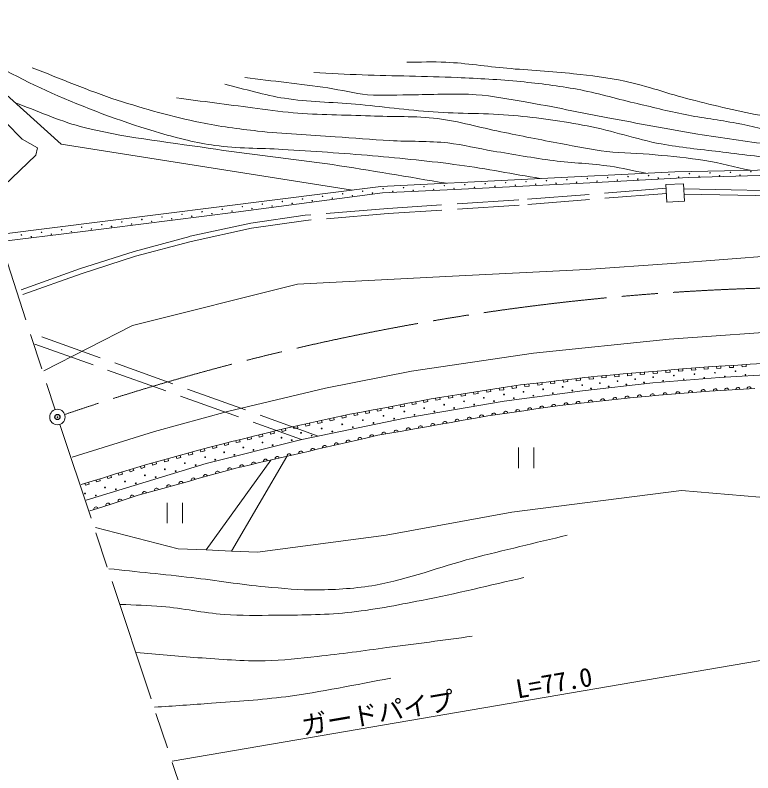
# Model space of a CAD drawing. Units: millimetres, scale not verified. Extents: x 40000 to 680000, y 20000 to 380000.
# Drawn here: x 274946 to 346592, y 239511 to 313098 of the extents above; entities that cross this region are included whole.
import ezdxf
from ezdxf.enums import TextEntityAlignment as Align

# ---------------------------------------------------------------- set-up
doc = ezdxf.new("R2010")
doc.units = ezdxf.units.MM
doc.header["$LTSCALE"] = 1000
doc.header["$PDMODE"] = 32
doc.header["$PDSIZE"] = 500
doc.linetypes.add('CHAIN', pattern=[18.5, 12, -1.5, 3.5, -1.5])
doc.linetypes.add('DASHED', pattern=[7.5, 6, -1.5])
for name, color, linetype, lineweight in [('M-BGD', 7, 'Continuous', 13), ('M-BGD-EXST', 7, 'Continuous', 13), ('M-BMK', 2, 'CHAIN', 13), ('M-BMK-SRVR', 3, 'Continuous', 13), ('M-STR-HTXT', 7, 'Continuous', 13)]:
    doc.layers.add(name, color=color, linetype=linetype, lineweight=lineweight)
doc.layers.add('M-OTRS', color=6, linetype='Continuous')
doc.styles.add('ＭＳ ゴシック', font='')
doc.styles.get('ＭＳ ゴシック').set_extended_font_data('MS Gothic')

msp = doc.modelspace()

# ---------------------------------------------------------------- linework, layer by layer
at = {"layer": 'M-BGD'}
for p, q in [((339856, 296726), (338148, 296642)), ((338148, 296642), (338231, 294944)), ((339939, 295028), (339856, 296726)), ((338231, 294944), (339939, 295028)), ((341437, 278889), (342664, 278966)), ((342664, 278966), (343891, 279042)), ((343891, 279042), (345118, 279119)), ((345118, 279119), (346346, 279195)), ((346346, 279195), (347573, 279272)), ((332749, 278141), (333990, 278248)), ((333990, 278248), (335231, 278355)), ((335231, 278355), (336472, 278462)), ((336472, 278462), (337713, 278569)), ((337713, 278569), (338954, 278676)), ((338954, 278676), (340196, 278782)), ((340196, 278782), (341437, 278889)), ((325261, 277322), (326511, 277465)), ((326511, 277465), (327760, 277607)), ((327760, 277607), (329009, 277749)), ((329009, 277749), (330259, 277892)), ((330259, 277892), (331508, 278034)), ((331508, 278034), (332749, 278141)), ((320302, 276602), (321539, 276795)), ((321539, 276795), (322775, 276987)), ((322775, 276987), (324012, 277180)), ((324012, 277180), (325261, 277322)), ((343490, 276654), (344583, 276718)), ((344583, 276718), (345676, 276783)), ((345676, 276783), (346769, 276847)), ((315355, 275832), (316591, 276024)), ((316591, 276024), (317828, 276217)), ((317828, 276217), (319065, 276409)), ((319065, 276409), (320302, 276602)), ((333789, 275839), (334977, 275970)), ((334977, 275970), (336214, 276073)), ((336214, 276073), (337451, 276176)), ((337451, 276176), (338687, 276279)), ((338687, 276279), (339924, 276383)), ((339924, 276383), (341161, 276486)), ((341161, 276486), (342397, 276589)), ((342397, 276589), (343490, 276654)), ((311968, 275188), (313097, 275403)), ((313097, 275403), (314226, 275617)), ((314226, 275617), (315355, 275832)), ((327848, 275186), (329036, 275317)), ((329036, 275317), (330224, 275447)), ((330224, 275447), (331412, 275578)), ((331412, 275578), (332601, 275709)), ((332601, 275709), (333789, 275839)), ((307453, 274330), (308582, 274545)), ((308582, 274545), (309711, 274759)), ((309711, 274759), (310840, 274974)), ((310840, 274974), (311968, 275188)), ((322012, 274343), (323179, 274512)), ((323179, 274512), (324346, 274680)), ((324346, 274680), (325513, 274849)), ((325513, 274849), (326681, 275017)), ((326681, 275017), (327848, 275186)), ((303922, 273561), (305099, 273817)), ((305099, 273817), (306276, 274074)), ((306276, 274074), (307453, 274330)), ((317284, 273547), (318471, 273756)), ((318471, 273756), (319658, 273965)), ((319658, 273965), (320845, 274175)), ((320845, 274175), (322012, 274343)), ((300454, 272776), (301568, 273048)), ((301568, 273048), (302745, 273305)), ((302745, 273305), (303922, 273561)), ((313724, 272919), (314910, 273128)), ((314910, 273128), (316097, 273338)), ((316097, 273338), (317284, 273547)), ((298226, 272232), (299340, 272504)), ((299340, 272504), (300454, 272776)), ((309015, 272026), (310163, 272291)), ((310163, 272291), (311350, 272501)), ((311350, 272501), (312537, 272710)), ((312537, 272710), (313724, 272919)), ((294884, 271415), (295998, 271687)), ((295998, 271687), (297112, 271960)), ((297112, 271960), (298226, 272232)), ((306718, 271495), (307867, 271760)), ((307867, 271760), (309015, 272026)), ((292538, 270772), (293711, 271094)), ((293711, 271094), (294884, 271415)), ((303274, 270698), (304422, 270964)), ((304422, 270964), (305570, 271229)), ((305570, 271229), (306718, 271495)), ((289021, 269808), (290193, 270129)), ((290193, 270129), (291366, 270451)), ((291366, 270451), (292538, 270772)), ((299829, 269902), (300977, 270168)), ((300977, 270168), (302125, 270433)), ((302125, 270433), (303274, 270698)), ((286766, 269159), (287848, 269487)), ((287848, 269487), (289021, 269808)), ((296384, 269106), (297533, 269371)), ((297533, 269371), (298681, 269637)), ((298681, 269637), (299829, 269902)), ((284601, 268505), (285683, 268832)), ((285683, 268832), (286766, 269159)), ((294014, 268445), (295199, 268775)), ((295199, 268775), (296384, 269106)), ((282436, 267850), (283519, 268177)), ((283519, 268177), (284601, 268505)), ((291644, 267785), (292829, 268115)), ((292829, 268115), (294014, 268445)), ((281354, 267523), (282436, 267850)), ((288089, 266794), (289274, 267124)), ((289274, 267124), (290459, 267454)), ((290459, 267454), (291644, 267785)), ((285728, 266085), (286904, 266464)), ((286904, 266464), (288089, 266794)), ((283377, 265326), (284553, 265705)), ((284553, 265705), (285728, 266085)), ((282202, 264947), (283377, 265326))]:
    msp.add_line(p, q, dxfattribs=at)
at = {"layer": 'M-BGD', "linetype": 'DASHED'}
for p, q in [((304377, 272224), (276515, 282226)), ((276869, 281152), (302771, 271893))]:
    msp.add_line(p, q, dxfattribs=at)
at = {"layer": 'M-BGD'}
for points in [[(273371, 291781), (310468, 296458), (339005, 297891), (351868, 298143), (363452, 298030), (364412, 303747), (372449, 301986), (376195, 302082), (386281, 301345), (396911, 304451), (399504, 313192), (392044, 317867), (390859, 308293), (387433, 308325), (388906, 314985), (387626, 318667), (384808, 310887), (379461, 310086), (373730, 310535), (369407, 308677), (369983, 313736), (380101, 324398)], [(266906, 313070), (269419, 309582), (279420, 300556), (307697, 296108)], [(272286, 295076), (276958, 299504), (277112, 300222), (275625, 301069), (267655, 309148)], [(451681, 302171), (451368, 298720), (448473, 296466), (445971, 294756), (443455, 293103), (441238, 292075), (438020, 290827), (434451, 289922), (431303, 289465), (426653, 289465), (392990, 289966), (373944, 290310), (362316, 290250), (355076, 290161), (348749, 289743), (338736, 288968), (330407, 288397), (316781, 287719), (302380, 286957), (286333, 282972), (277726, 278547)], [(411233, 296774), (411233, 296261), (376772, 297171), (363399, 297406), (355343, 297542), (348340, 297555), (340379, 297316), (330758, 296797), (319687, 296266), (310637, 295841), (296384, 293967), (281015, 292033), (273594, 291101)], [(339881, 296229), (352147, 295978), (368278, 295563), (392007, 294927), (417380, 294164), (435535, 293633)], [(339905, 295728), (352135, 295478), (368265, 295064), (391993, 294428), (417365, 293664), (435535, 293133)], [(280483, 270171), (288475, 272669), (295572, 274613), (305099, 276855), (313429, 278518), (325275, 280276), (338466, 281619), (351263, 282550), (361746, 282922), (375205, 282633), (389459, 282646), (415377, 282553), (446038, 282234), (457589, 282009), (458783, 281094), (459711, 280152), (460320, 279176)], [(342255, 278940), (342267, 278741), (341858, 278715), (341846, 278915)], [(343482, 279017), (343495, 278817), (343085, 278792), (343073, 278991)], [(344709, 279093), (344722, 278894), (344313, 278868), (344300, 279068)], [(345937, 279170), (345949, 278970), (345540, 278945), (345527, 279144)], [(281853, 266005), (293493, 269539), (302775, 271894), (312785, 273955), (322448, 275617), (330033, 276604), (336891, 277384), (343359, 277903), (348873, 278229)], [(333576, 278213), (333594, 278013), (333180, 277978), (333163, 278177)], [(334818, 278319), (334835, 278120), (334421, 278084), (334404, 278284)], [(336059, 278426), (336076, 278227), (335662, 278191), (335645, 278391)], [(337300, 278533), (337317, 278334), (336903, 278298), (336886, 278497)], [(338541, 278640), (338558, 278441), (338144, 278405), (338127, 278604)], [(339782, 278747), (339799, 278547), (339385, 278512), (339368, 278711)], [(341023, 278854), (341040, 278654), (340626, 278619), (340609, 278818)], [(327344, 277560), (327366, 277361), (326950, 277313), (326927, 277512)], [(328593, 277702), (328616, 277503), (328199, 277456), (328176, 277655)], [(329842, 277844), (329865, 277646), (329448, 277598), (329426, 277797)], [(331092, 277987), (331114, 277788), (330698, 277741), (330675, 277939)], [(332335, 278106), (332352, 277906), (331939, 277871), (331922, 278070)], [(295969, 261028), (298489, 260937), (310979, 262590), (323175, 264835), (339678, 266943), (350319, 266020), (359803, 263639), (364489, 261680), (377652, 260285), (394440, 254495), (393088, 257208), (394788, 268202), (393814, 271448), (395094, 277259)], [(321126, 276730), (321157, 276533), (320745, 276469), (320714, 276666)], [(322363, 276923), (322394, 276725), (321982, 276661), (321951, 276859)], [(323600, 277115), (323631, 276918), (323218, 276854), (323188, 277051)], [(324845, 277275), (324868, 277076), (324451, 277028), (324429, 277227)], [(326094, 277417), (326117, 277218), (325700, 277171), (325678, 277370)], [(316179, 275960), (316210, 275762), (315798, 275698), (315767, 275896)], [(317416, 276153), (317447, 275955), (317034, 275891), (317004, 276088)], [(318653, 276345), (318683, 276148), (318271, 276083), (318240, 276281)], [(319889, 276538), (319920, 276340), (319508, 276276), (319477, 276474)], [(312721, 275331), (312758, 275135), (312382, 275063), (312345, 275260)], [(313850, 275546), (313887, 275349), (313511, 275278), (313473, 275474)], [(314978, 275760), (315016, 275564), (314639, 275492), (314602, 275689)], [(309335, 274688), (309372, 274491), (308996, 274420), (308958, 274616)], [(310463, 274902), (310501, 274706), (310124, 274634), (310087, 274831)], [(311592, 275117), (311629, 274920), (311253, 274849), (311216, 275045)], [(305884, 273988), (305927, 273793), (305534, 273708), (305492, 273903)], [(307061, 274245), (307104, 274049), (306711, 273964), (306669, 274159)], [(308206, 274473), (308243, 274277), (307867, 274205), (307830, 274402)], [(302353, 273219), (302396, 273024), (302003, 272938), (301961, 273134)], [(303530, 273476), (303573, 273280), (303180, 273195), (303138, 273390)], [(304707, 273732), (304750, 273537), (304357, 273451), (304315, 273647)], [(298969, 272413), (299016, 272219), (298645, 272128), (298597, 272322)], [(300083, 272685), (300130, 272491), (299759, 272400), (299711, 272595)], [(301197, 272957), (301244, 272763), (300873, 272672), (300826, 272867)], [(295626, 271597), (295674, 271402), (295302, 271312), (295255, 271506)], [(296740, 271869), (296788, 271675), (296416, 271584), (296369, 271778)], [(297855, 272141), (297902, 271947), (297531, 271856), (297483, 272050)], [(293320, 270987), (293373, 270794), (292982, 270687), (292929, 270880)], [(294493, 271308), (294546, 271115), (294155, 271008), (294102, 271201)], [(290975, 270344), (291028, 270151), (290637, 270044), (290584, 270237)], [(292147, 270665), (292200, 270472), (291809, 270365), (291757, 270558)], [(301317, 270246), (295969, 261028), (293501, 261160)], [(282734, 263330), (290771, 261261), (293501, 261160), (299774, 269889)], [(287487, 269377), (287545, 269186), (287184, 269077), (287126, 269268)], [(288630, 269701), (288683, 269508), (288292, 269401), (288239, 269594)], [(289802, 270022), (289855, 269829), (289464, 269722), (289411, 269915)], [(285323, 268723), (285380, 268531), (285020, 268422), (284962, 268614)], [(286405, 269050), (286463, 268859), (286102, 268750), (286044, 268941)], [(283158, 268068), (283216, 267877), (282855, 267768), (282797, 267959)], [(284240, 268396), (284298, 268204), (283937, 268095), (283879, 268287)], [(282076, 267741), (282133, 267550), (281773, 267441), (281715, 267632)]]:
    msp.add_lwpolyline(points, dxfattribs=at)
at = {"layer": 'M-BGD', "linetype": 'DASHED'}
for points in [[(338166, 296285), (323849, 295155), (311136, 294318), (303110, 293658), (297820, 292900), (291922, 291611), (286489, 290155), (281185, 288448), (275174, 286300)], [(338190, 295786), (323885, 294656), (311173, 293819), (303166, 293160), (297909, 292408), (292040, 291125), (286630, 289675), (281346, 287974), (275331, 285825)]]:
    msp.add_lwpolyline(points, dxfattribs=at)
at = {"layer": 'M-BGD'}
for centre, radius in [((332494, 297325), 24.5), ((334477, 297424), 24.5), ((336460, 297522), 24.5), ((337400, 297268), 25), ((338443, 297620), 24.5), ((339383, 297366), 25), ((340433, 297718), 24.5), ((341371, 297446), 25), ((342424, 297777), 24.5), ((343361, 297505), 25), ((344414, 297837), 24.5), ((345351, 297565), 25), ((346404, 297897), 24.5), ((316632, 296538), 24.5), ((318615, 296637), 24.5), ((320598, 296735), 24.5), ((322580, 296833), 24.5), ((323521, 296580), 25), ((324563, 296932), 24.5), ((325503, 296678), 25), ((326546, 297030), 24.5), ((327486, 296776), 25), ((328529, 297128), 24.5), ((329469, 296875), 25), ((330512, 297227), 24.5), ((331452, 296973), 25), ((333434, 297071), 25), ((335417, 297170), 25), ((308702, 295996), 24.5), ((309650, 295815), 25), ((310684, 296243), 24.5), ((311624, 295990), 25), ((312666, 296342), 24.5), ((313607, 296088), 25), ((314649, 296440), 24.5), ((315589, 296186), 25), ((317572, 296285), 25), ((319555, 296383), 25), ((321538, 296481), 25), ((302853, 295248), 24.5), ((303801, 295067), 25), ((304803, 295497), 24.5), ((305751, 295316), 25), ((306752, 295747), 24.5), ((307700, 295566), 25), ((297004, 294500), 24.5), ((298954, 294749), 24.5), ((299902, 294568), 25), ((300903, 294999), 24.5), ((301851, 294817), 25), ((291155, 293751), 24.5), ((293105, 294001), 24.5), ((294053, 293820), 25), ((295054, 294250), 24.5), ((296002, 294069), 25), ((297952, 294318), 25), ((285306, 293003), 24.5), ((287256, 293252), 24.5), ((288204, 293071), 25), ((289206, 293502), 24.5), ((290153, 293321), 25), ((292103, 293570), 25), ((279457, 292255), 24.5), ((281407, 292504), 24.5), ((282355, 292323), 25), ((283357, 292754), 24.5), ((284305, 292572), 25), ((286254, 292822), 25), ((275558, 291756), 24.5), ((276506, 291575), 25), ((277508, 292005), 24.5), ((278456, 291824), 25), ((280405, 292074), 25), ((340912, 278229), 34.3), ((342909, 278370), 34.3), ((344906, 278511), 34.3), ((345868, 278158), 35), ((333456, 277557), 34.3), ((335170, 277752), 34.3), ((336018, 277425), 35), ((336918, 277947), 34.3), ((337879, 277594), 35), ((338915, 278088), 34.3), ((339876, 277735), 35), ((341874, 277876), 35), ((343871, 278017), 35), ((326221, 276754), 39.2), ((328117, 277001), 39.2), ((330027, 277167), 34.3), ((330874, 276841), 35), ((331741, 277362), 34.3), ((332589, 277036), 35), ((334303, 277231), 35), ((320471, 275927), 39.2), ((322428, 276260), 39.2), ((324325, 276507), 39.2), ((325272, 276146), 40), ((327168, 276393), 40), ((329064, 276640), 40), ((316606, 275262), 39.2), ((318538, 275594), 39.2), ((319522, 275276), 40), ((321454, 275609), 40), ((323375, 275899), 40), ((312740, 274597), 39.2), ((314673, 274929), 39.2), ((315656, 274611), 40), ((317589, 274944), 40), ((308718, 273771), 39.2), ((310720, 274183), 39.2), ((311751, 273906), 40), ((313724, 274279), 40), ((306716, 273359), 39.2), ((307747, 273081), 40), ((309749, 273493), 40), ((302713, 272535), 39.2), ((303744, 272257), 40), ((304715, 272947), 39.2), ((305746, 272669), 40), ((298967, 271588), 39.2), ((300823, 272059), 39.2), ((301807, 271814), 40), ((297110, 271117), 39.2), ((298094, 270872), 40), ((299951, 271343), 40), ((293397, 270175), 39.2), ((295254, 270646), 39.2), ((296238, 270401), 40), ((291432, 269582), 39.2), ((292476, 269398), 40), ((294382, 269929), 40), ((289492, 268993), 39.2), ((290536, 268809), 40), ((287552, 268404), 39.2), ((288596, 268220), 40), ((283672, 267226), 39.2), ((285612, 267815), 39.2), ((286657, 267631), 40), ((281732, 266638), 39.2), ((282777, 266453), 40), ((284717, 267042), 40)]:
    msp.add_circle(centre, radius, dxfattribs=at)
for centre, radius, start, end in [((341780, 276531), 207, 6.69627, 182.84688), ((342943, 276638), 183, 358.13048, 188.63102), ((344036, 276703), 183, 358.13203, 188.62929), ((345129, 276767), 183, 358.12763, 188.63387), ((346222, 276832), 183, 358.13065, 188.63085), ((333195, 275775), 199, 6.05495, 186.4911), ((334383, 275905), 199, 6.0521, 186.49395), ((335596, 276014), 207, 6.69627, 182.84688), ((336833, 276118), 207, 6.69766, 182.84527), ((338070, 276221), 207, 6.69742, 182.84551), ((339306, 276324), 207, 6.69742, 182.84551), ((340543, 276427), 207, 6.69634, 182.84957), ((327264, 275105), 197, 7.21833, 189.21502), ((328442, 275252), 199, 6.05384, 186.49253), ((329630, 275383), 199, 6.05384, 186.49253), ((330818, 275513), 199, 6.05099, 186.49538), ((332007, 275644), 199, 6.05384, 186.49253), ((322595, 274431), 197, 7.22116, 189.21219), ((323762, 274599), 197, 7.21936, 189.21358), ((324929, 274768), 197, 7.21792, 189.21543), ((326096, 274937), 197, 7.2214, 189.21484), ((317878, 273651), 201, 10.24695, 189.75347), ((319065, 273860), 201, 10.24695, 189.75347), ((320251, 274069), 201, 10.24555, 189.75538), ((321428, 274262), 197, 7.21833, 189.21502), ((313130, 272814), 201, 10.24604, 189.75488), ((314317, 273023), 201, 10.24555, 189.75538), ((315504, 273232), 201, 10.24389, 189.75373), ((316691, 273441), 201, 10.24604, 189.75488), ((309588, 272162), 196, 11.98421, 194.05203), ((310757, 272395), 201, 10.24555, 189.75538), ((311943, 272604), 201, 10.24695, 189.75347), ((306143, 271366), 196, 11.98421, 194.05203), ((307292, 271631), 196, 11.98421, 194.05203), ((308440, 271897), 196, 11.98421, 194.05203), ((303847, 270835), 196, 11.98106, 194.05233), ((304995, 271100), 196, 11.98183, 194.05091), ((300402, 270038), 196, 11.98106, 194.05233), ((301551, 270304), 196, 11.98106, 194.05233), ((302699, 270569), 196, 11.98106, 194.05233), ((296958, 269242), 196, 11.98106, 194.05233), ((298106, 269507), 196, 11.98106, 194.05233), ((299254, 269773), 196, 11.98106, 194.05233), ((294608, 268605), 205, 16.99712, 194.14519), ((295793, 268936), 205, 16.99771, 194.14385), ((292238, 267945), 205, 16.99712, 194.14519), ((293423, 268275), 205, 17.00022, 194.14478), ((288683, 266954), 205, 17.00022, 194.14478), ((289868, 267284), 205, 16.99712, 194.14519), ((291053, 267615), 205, 17.00022, 194.14478), ((286318, 266269), 206, 19.52731, 196.22564), ((287498, 266624), 205, 16.99712, 194.14519), ((283967, 265510), 206, 19.53043, 196.22517), ((285142, 265889), 206, 19.52997, 196.22648), ((282791, 265131), 206, 19.53004, 196.22291)]:
    msp.add_arc(centre, radius, start, end, dxfattribs=at)
for points, knots in [([(325938, 297235), (323321, 297670), (320716, 298180), (318088, 298539), (315291, 298921), (312480, 299193), (309668, 299443), (306756, 299701), (303836, 299869), (300919, 300059), (298729, 300201), (296519, 300141), (294346, 300449), (292561, 300702), (290799, 301133), (289068, 301640), (285672, 302635), (282338, 303863), (279087, 305260), (276049, 306565), (273172, 308217), (270214, 309696)], [0, 0, 0, 0, 1, 1, 1, 2, 2, 2, 3, 3, 3, 4, 4, 4, 5, 5, 5, 6, 6, 6, 7, 7, 7, 7]), ([(361369, 303177), (359896, 303031), (358429, 302794), (356950, 302739), (355174, 302673), (353394, 302751), (351621, 302871), (350322, 302958), (349023, 303085), (347739, 303298), (345311, 303702), (342921, 304312), (340534, 304910), (338392, 305448), (336312, 306231), (334152, 306687), (332515, 307033), (330847, 307222), (329184, 307411), (327031, 307655), (324862, 307741), (322703, 307937), (320728, 308116), (318763, 308430), (316782, 308529), (315522, 308592), (314259, 308529), (312998, 308529)], [0, 0, 0, 0, 1, 1, 1, 2, 2, 2, 3, 3, 3, 4, 4, 4, 5, 5, 5, 6, 6, 6, 7, 7, 7, 8, 8, 8, 9, 9, 9, 9]), ([(276591, 307986), (279348, 306939), (282056, 305751), (284863, 304844), (287519, 303985), (290217, 303242), (292950, 302672), (294780, 302291), (296638, 302048), (298495, 301840), (300997, 301561), (303516, 301466), (306027, 301286), (307799, 301159), (309569, 301014), (311342, 300916), (313220, 300812), (315110, 300890), (316979, 300685), (318457, 300523), (319903, 300146), (321369, 299900), (323322, 299571), (325274, 299229), (327238, 298975), (329065, 298740), (330915, 298689), (332737, 298421), (333895, 298250), (335035, 297973), (336185, 297750)], [0, 0, 0, 0, 1, 1, 1, 2, 2, 2, 3, 3, 3, 4, 4, 4, 5, 5, 5, 6, 6, 6, 7, 7, 7, 8, 8, 8, 9, 9, 9, 10, 10, 10, 10]), ([(361441, 300461), (359374, 300270), (357316, 299886), (355239, 299888), (352904, 299890), (350584, 300270), (348265, 300546), (345918, 300825), (343580, 301176), (341247, 301555), (338328, 302028), (335425, 302593), (332518, 303134), (329840, 303632), (327177, 304215), (324491, 304669), (322902, 304937), (321316, 305254), (319710, 305371), (317726, 305516), (315733, 305371), (313744, 305371), (312223, 305371), (310697, 305243), (309182, 305371), (307882, 305481), (306613, 305838), (305322, 306029), (302640, 306425), (299941, 306702), (297251, 307038)], [0, 0, 0, 0, 1, 1, 1, 2, 2, 2, 3, 3, 3, 4, 4, 4, 5, 5, 5, 6, 6, 6, 7, 7, 7, 8, 8, 8, 9, 9, 9, 10, 10, 10, 10]), ([(303962, 307520), (305527, 307447), (307091, 307360), (308656, 307301), (311725, 307185), (314799, 307180), (317867, 307038), (319931, 306943), (321996, 306848), (324052, 306643), (325887, 306460), (327722, 306236), (329535, 305897), (331397, 305550), (333218, 305013), (335062, 304581), (336713, 304195), (338356, 303772), (340019, 303441), (341662, 303114), (343328, 302915), (344975, 302608), (346472, 302328), (347945, 301921), (349449, 301686), (350946, 301453), (352453, 301250), (353967, 301204), (355577, 301155), (357188, 301287), (358792, 301423), (359668, 301498), (360535, 301641), (361407, 301751)], [0, 0, 0, 0, 1, 1, 1, 2, 2, 2, 3, 3, 3, 4, 4, 4, 5, 5, 5, 6, 6, 6, 7, 7, 7, 8, 8, 8, 9, 9, 9, 10, 10, 10, 11, 11, 11, 11]), ([(295321, 306380), (297251, 305927), (299153, 305329), (301111, 305020), (303386, 304661), (305704, 304658), (307998, 304450), (310515, 304221), (313022, 303885), (315542, 303704), (318141, 303517), (320756, 303594), (323350, 303353), (325747, 303131), (328136, 302798), (330500, 302344), (332924, 301879), (335268, 301045), (337694, 300590), (339549, 300241), (341435, 300076), (343308, 299844), (345353, 299592), (347397, 299322), (349449, 299142), (351609, 298953), (353774, 298779), (355941, 298748), (357789, 298721), (359636, 298864), (361483, 298922)], [0, 0, 0, 0, 1, 1, 1, 2, 2, 2, 3, 3, 3, 4, 4, 4, 5, 5, 5, 6, 6, 6, 7, 7, 7, 8, 8, 8, 9, 9, 9, 10, 10, 10, 10]), ([(346320, 298035), (344853, 298350), (343400, 298738), (341919, 298981), (340322, 299245), (338707, 299389), (337094, 299537), (335538, 299680), (333968, 299672), (332415, 299859), (330903, 300040), (329410, 300357), (327912, 300634), (325978, 300991), (324050, 301385), (322122, 301774), (320073, 302188), (318056, 302791), (315981, 303046), (313817, 303312), (311624, 303221), (309445, 303309), (306945, 303411), (304439, 303413), (301945, 303616), (300623, 303724), (299312, 303932), (297997, 304099), (295539, 304410), (293084, 304742), (290628, 305064)], [0, 0, 0, 0, 1, 1, 1, 2, 2, 2, 3, 3, 3, 4, 4, 4, 5, 5, 5, 6, 6, 6, 7, 7, 7, 8, 8, 8, 9, 9, 9, 10, 10, 10, 10]), ([(274953, 304588), (277057, 303823), (279101, 302867), (281266, 302295), (285327, 301222), (289536, 300810), (293689, 300182), (297704, 299574), (301748, 299174), (305766, 298580), (309460, 298034), (313137, 297378), (316823, 296777)], [0, 0, 0, 0, 1, 1, 1, 2, 2, 2, 3, 3, 3, 4, 4, 4, 4]), ([(284049, 259334), (286730, 259047), (289414, 258783), (292093, 258472), (294476, 258195), (296846, 257798), (299235, 257579), (300917, 257424), (302605, 257261), (304294, 257281), (306185, 257304), (308086, 257418), (309948, 257749), (313147, 258317), (316199, 259524), (319344, 260342), (322407, 261139), (325494, 261844), (328569, 262595)], [0, 0, 0, 0, 1, 1, 1, 2, 2, 2, 3, 3, 3, 4, 4, 4, 5, 5, 5, 6, 6, 6, 6]), ([(324360, 258472), (321044, 257735), (317747, 256906), (314412, 256261), (312015, 255797), (309614, 255314), (307185, 255071), (304857, 254837), (302510, 254838), (300170, 254815), (298526, 254800), (296879, 254783), (295239, 254900), (293215, 255046), (291222, 255486), (289202, 255666), (287867, 255784), (286526, 255804), (285188, 255873)], [0, 0, 0, 0, 1, 1, 1, 2, 2, 2, 3, 3, 3, 4, 4, 4, 5, 5, 5, 6, 6, 6, 6]), ([(286730, 251186), (288716, 251022), (290699, 250819), (292688, 250692), (294868, 250552), (297051, 250352), (299235, 250394), (300927, 250427), (302611, 250643), (304294, 250819), (306553, 251056), (308801, 251378), (311054, 251669), (313818, 252028), (316580, 252406), (319344, 252775)], [0, 0, 0, 0, 1, 1, 1, 2, 2, 2, 3, 3, 3, 4, 4, 4, 5, 5, 5, 5]), ([(311436, 248694), (308035, 248098), (304656, 247358), (301233, 246908), (298835, 246593), (296417, 246460), (294006, 246270), (292163, 246125), (290318, 246014), (288475, 245886)], [0, 0, 0, 0, 1, 1, 1, 2, 2, 2, 3, 3, 3, 3])]:
    msp.add_open_spline(points, degree=3, knots=knots, dxfattribs=at)
at = {"layer": 'M-BGD-EXST'}
for p, q in [((323820, 271103), (323820, 269103)), ((325320, 271103), (325320, 269103)), ((289713, 265744), (289713, 263744)), ((291213, 265744), (291213, 263744))]:
    msp.add_line(p, q, dxfattribs=at)
at = {"layer": 'M-BMK'}
for p, q in [((260766, 330079), (278820, 274782)), ((293987, 229136), (279289, 273357))]:
    msp.add_line(p, q, dxfattribs=at)
msp.add_arc((354192, 56611), 230074, 90.83125, 108.87504, dxfattribs=at)
at = {"layer": 'M-BMK-SRVR'}
msp.add_circle((279052, 274069), 750, dxfattribs=at)
at = {"layer": 'M-OTRS'}
msp.add_point((279052, 274069), dxfattribs=at)
at = {"layer": 'M-STR-HTXT'}
msp.add_line((290196, 240655), (351505, 251124), dxfattribs=at)

# ---------------------------------------------------------------- texts
at = {"layer": 'M-STR-HTXT', "style": 'ＭＳ ゴシック'}
for s, p in [('L=77.0', (327281, 248256)), ('ガードパイプ', (310167, 245333))]:
    msp.add_text(s, height=1833, rotation=9.689, dxfattribs=at).set_placement(p, align=Align.MIDDLE_CENTER)

doc.saveas('drawing.dxf')
